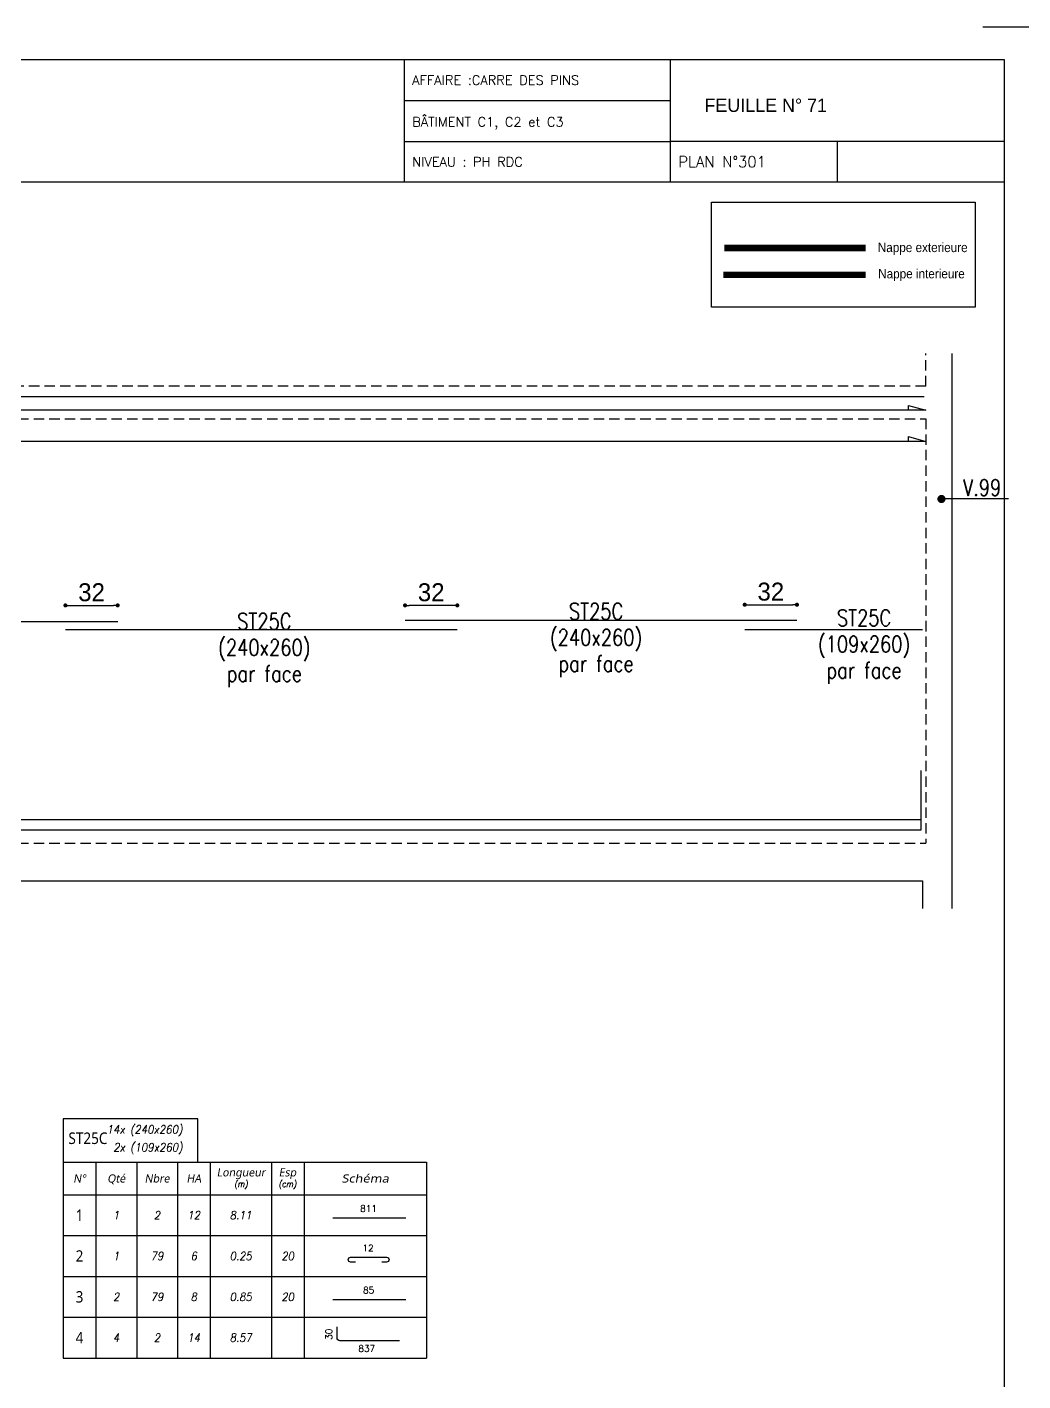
# Model space of a CAD drawing. Header units: metres. Extents: x -5618 to 118954, y -306 to 4637.
# Drawn here: x 66991 to 67601, y 765 to 1594 of the extents above; entities that cross this region are included whole.
import ezdxf
from ezdxf.enums import TextEntityAlignment as Align

# ---------------------------------------------------------------- set-up
doc = ezdxf.new("R2010")
doc.units = ezdxf.units.M
doc.linetypes.add('CACHE', pattern=[9.525, 6.35, -3.175])
for name, color, linetype in [('COTATION', 1, 'Continuous'), ('GO-CARTOUCHE', 7, 'Continuous'), ('GO-FER-HA', 140, 'Continuous'), ('GO-TEXTE-FER', 3, 'Continuous'), ('STR_COTATION', 1, 'Continuous'), ('STR_TS', 22, 'Continuous'), ('STR_TS_TXT', 7, 'Continuous'), ('STR_VOI-POT', 6, 'Continuous')]:
    doc.layers.add(name, color=color, linetype=linetype)
doc.layers.add('Kofragna_forma', color=7, linetype='Continuous', lineweight=70)
doc.styles.add('schéma', font='simplex.shx')
doc.styles.add('Tableau', font='romans.shx', dxfattribs={"width": 0.9, "oblique": 10})
doc.styles.add('Tableau2', font='trebuc.TTF', dxfattribs={"width": 0.9, "oblique": 10})
doc.styles.add('TEXTE TS', font='romans.shx', dxfattribs={"width": 0.7, "oblique": 15})
doc.styles.add('TEXTEBA', font='ARIAL.TTF')
doc.dimstyles.new('COUPE-20', dxfattribs={"dimscale": 0.5, "dimtxt": 22, "dimasz": 5, "dimexe": 0.05, "dimexo": 0, "dimgap": 5, "dimtad": 1, "dimdec": 0, "dimdsep": 46, "dimtxsty": 'Standard', "dimblk1": 'DOT', "dimblk2": 'DOT', "dimsah": 1, "dimcen": 0, "dimdle": 150, "dimclrd": 1, "dimclre": 1, "dimclrt": 7, "dimadec": 0, "dimazin": 0, "dimtfac": 1, "dimtdec": 0, "dimtix": 1, "dimtmove": 2, "dimatfit": 3, "dimldrblk": 'DOT', "dimfxl": 0, "dimtvp": 1, "dimtolj": 1, "dimtzin": 0, "dimarcsym": 0})

# ---------------------------------------------------------------- blocks, each defined once
blk = doc.blocks.new('ime')
at = {"layer": 'COTATION', "const_width": 2.5}
blk.add_lwpolyline([(1.25, 0, -1), (-1.25, 0, -1)], format="xyb", close=True, dxfattribs=at)
at = {"layer": 'COTATION'}
blk.add_lwpolyline([(41.09, 0), (0, 0)], dxfattribs=at)
at = {"layer": 'COTATION', "color": 7, "style": 'TEXTE TS', "width": 0.8}
blk.add_attdef('NAME', (9.08, 2), '', height=10, dxfattribs=at)
blk = doc.blocks.new('Barre libre')
at = {"layer": 'GO-TEXTE-FER'}
for p, q in [((0, 0), (0, -1)), ((0, 0), (8.9, 0)), ((0.8, 0), (0.8, -1)), ((1.8, 0), (1.8, -1)), ((2.8, 0), (2.8, -1)), ((3.6, 0), (3.6, -1)), ((5.1, 0), (5.1, -1)), ((5.9, 0), (5.9, -1)), ((8.9, 0), (8.9, -1)), ((0, -1), (8.9, -1))]:
    blk.add_line(p, q, dxfattribs=at)
at = {"layer": 'GO-TEXTE-FER', "color": 1}
blk.add_line((6.603, -0.563), (8.394, -0.563), dxfattribs=at)
at = {"layer": 'GO-TEXTE-FER', "color": 1, "style": 'Tableau'}
blk.add_attdef('Longueur', text='', height=0.16, dxfattribs=at).set_placement((7.481, -0.336), align=Align.MIDDLE_CENTER)
at = {"layer": 'GO-TEXTE-FER', "style": 'Tableau2', "width": 0.9}
blk.add_attdef('NUMERO', text='', height=0.28, dxfattribs=at).set_placement((0.4, -0.5), align=Align.MIDDLE_CENTER)
at = {"layer": 'GO-TEXTE-FER', "style": 'Tableau', "oblique": 10, "width": 0.9}
for tag, p in [('QUANTITE', (1.3, -0.5)), ('NOMBRE', (2.3, -0.5)), ('NUANCE', (3.2, -0.5)), ('LONGUEUR', (4.35, -0.5)), ('ESPACEMENTS', (5.5, -0.5))]:
    blk.add_attdef(tag, text='', height=0.2, dxfattribs=at).set_placement(p, align=Align.MIDDLE_CENTER)
blk = doc.blocks.new('Désignation')
at = {"layer": 'GO-TEXTE-FER'}
for p, q in [((0, 0.8), (8.9, 0.8)), ((0, 0.8), (0, 0)), ((0.8, 0.8), (0.8, 0)), ((1.8, 0.8), (1.8, 0)), ((2.8, 0.8), (2.8, 0)), ((3.6, 0.8), (3.6, 0)), ((5.1, 0.8), (5.1, 0)), ((5.9, 0.8), (5.9, 0)), ((8.9, 0.8), (8.9, 0)), ((0, 0), (8.9, 0))]:
    blk.add_line(p, q, dxfattribs=at)
at = {"layer": 'GO-TEXTE-FER', "style": 'Tableau2', "oblique": 10}
for s, p in [('N°', (0.4, 0.4)), ('Qté', (1.3, 0.4)), ('Nbre', (2.3, 0.4)), ('HA', (3.2, 0.4)), ('Longueur', (4.356, 0.55)), ('Esp', (5.494, 0.55))]:
    blk.add_text(s, height=0.2, dxfattribs=at).set_placement(p, align=Align.MIDDLE_CENTER)
at = {"layer": 'GO-TEXTE-FER', "color": 7, "style": 'Tableau', "oblique": 10, "width": 0.9}
for s, p in [('(m)', (4.356, 0.265)), ('(cm)', (5.494, 0.265))]:
    blk.add_text(s, height=0.15, dxfattribs=at).set_placement(p, align=Align.MIDDLE_CENTER)
at = {"layer": 'GO-TEXTE-FER', "style": 'Tableau2', "oblique": 10, "width": 1.2}
blk.add_text('Schéma', height=0.2, dxfattribs=at).set_placement((7.4, 0.4), align=Align.MIDDLE_CENTER)
blk = doc.blocks.new('Epingle')
at = {"layer": 'GO-TEXTE-FER'}
for p, q in [((0, 0), (0, -1)), ((0, 0), (8.9, 0)), ((0.8, 0), (0.8, -1)), ((1.8, 0), (1.8, -1)), ((2.8, 0), (2.8, -1)), ((3.6, 0), (3.6, -1)), ((5.1, 0), (5.1, -1)), ((5.9, 0), (5.9, -1)), ((8.9, 0), (8.9, -1)), ((0, -1), (8.9, -1))]:
    blk.add_line(p, q, dxfattribs=at)
at = {"layer": 'GO-TEXTE-FER', "color": 1}
blk.add_lwpolyline([(7.162, -0.65), (7.042, -0.65, -1), (7.042, -0.53), (7.922, -0.53, -1), (7.922, -0.65), (7.802, -0.65)], format="xyb", dxfattribs=at)
at = {"layer": 'GO-TEXTE-FER', "color": 1, "style": 'Tableau'}
blk.add_attdef('Longueur', text='', height=0.16, dxfattribs=at).set_placement((7.469, -0.303), align=Align.MIDDLE_CENTER)
at = {"layer": 'GO-TEXTE-FER', "style": 'Tableau2', "width": 0.9}
blk.add_attdef('NUMERO', text='', height=0.28, dxfattribs=at).set_placement((0.4, -0.5), align=Align.MIDDLE_CENTER)
at = {"layer": 'GO-TEXTE-FER', "style": 'Tableau', "oblique": 10, "width": 0.9}
for tag, p in [('QUANTITE', (1.3, -0.5)), ('NOMBRE', (2.3, -0.5)), ('NUANCE', (3.2, -0.5)), ('LONGUEUR', (4.35, -0.5)), ('ESPACEMENTS', (5.5, -0.5))]:
    blk.add_attdef(tag, text='', height=0.2, dxfattribs=at).set_placement(p, align=Align.MIDDLE_CENTER)
blk = doc.blocks.new('_DOT')
at = {"color": 0, "linetype": 'ByBlock'}
blk.add_line((-0.5, 0), (-1, 0), dxfattribs=at)
at = {"color": 0, "linetype": 'ByBlock', "const_width": 0.5}
blk.add_lwpolyline([(-0.25, 0, 1), (0.25, 0, 1)], format="xyb", close=True, dxfattribs=at)
blk = doc.blocks.new('*D1348')
at = {"layer": 'DEFPOINTS', "color": 0, "lineweight": -3, "ltscale": 4.5}
for p in [(67046.34, 1239.5), (67046.34, 1229.68, 187.69), (67014.34, 1224.46, 187.69)]:
    blk.add_point(p, dxfattribs=at)
at = {"layer": 'STR_COTATION', "color": 1, "lineweight": -2, "ltscale": 4.5}
for p, q in [((67014.34, 1239.52), (67014.34, 1239.52)), ((67016.84, 1239.5), (67043.84, 1239.5)), ((67046.34, 1239.52), (67046.34, 1239.52))]:
    blk.add_line(p, q, dxfattribs=at)
at = {"layer": 'STR_COTATION', "color": 1, "lineweight": -2, "ltscale": 4.5, "xscale": 2.5, "yscale": 2.5, "zscale": 2.5, "rotation": 180}
blk.add_blockref('_DOT', (67014.34, 1239.5), dxfattribs=at)
at = {"layer": 'STR_COTATION', "color": 1, "lineweight": -2, "ltscale": 4.5, "xscale": 2.5, "yscale": 2.5, "zscale": 2.5}
blk.add_blockref('_DOT', (67046.34, 1239.5), dxfattribs=at)
at = {"layer": 'STR_COTATION', "color": 7, "lineweight": -3, "ltscale": 4.5, "insert": (67030.34, 1247.5), "char_height": 11, "attachment_point": 5}
blk.add_mtext('\\A1;32', dxfattribs=at)
blk = doc.blocks.new('*D1349')
at = {"layer": 'DEFPOINTS', "color": 0, "lineweight": -3, "ltscale": 4.5}
for p in [(67222.34, 1239.5), (67222.34, 1230.47, 187.69), (67254.34, 1224.46, 187.69)]:
    blk.add_point(p, dxfattribs=at)
at = {"layer": 'STR_COTATION', "color": 1, "lineweight": -2, "ltscale": 4.5}
for p, q in [((67222.34, 1239.52), (67222.34, 1239.53)), ((67251.84, 1239.5), (67224.84, 1239.5)), ((67254.34, 1239.52), (67254.34, 1239.53))]:
    blk.add_line(p, q, dxfattribs=at)
at = {"layer": 'STR_COTATION', "color": 1, "lineweight": -2, "ltscale": 4.5, "xscale": 2.5, "yscale": 2.5, "zscale": 2.5, "rotation": 180}
blk.add_blockref('_DOT', (67222.34, 1239.5), dxfattribs=at)
at = {"layer": 'STR_COTATION', "color": 1, "lineweight": -2, "ltscale": 4.5, "xscale": 2.5, "yscale": 2.5, "zscale": 2.5}
blk.add_blockref('_DOT', (67254.34, 1239.5), dxfattribs=at)
at = {"layer": 'STR_COTATION', "color": 7, "lineweight": -3, "ltscale": 4.5, "insert": (67238.34, 1247.5), "char_height": 11, "attachment_point": 5}
blk.add_mtext('\\A1;32', dxfattribs=at)
blk = doc.blocks.new('*D1350')
at = {"layer": 'DEFPOINTS', "color": 0, "lineweight": -3, "ltscale": 4.5}
for p in [(67462.34, 1239.88), (67462.34, 1230.47, 187.69), (67430.34, 1224.78, 187.69)]:
    blk.add_point(p, dxfattribs=at)
at = {"layer": 'STR_COTATION', "color": 1, "lineweight": -2, "ltscale": 4.5}
for p, q in [((67430.34, 1239.9), (67430.34, 1239.9)), ((67432.84, 1239.88), (67459.84, 1239.88)), ((67462.34, 1239.9), (67462.34, 1239.9))]:
    blk.add_line(p, q, dxfattribs=at)
at = {"layer": 'STR_COTATION', "color": 1, "lineweight": -2, "ltscale": 4.5, "xscale": 2.5, "yscale": 2.5, "zscale": 2.5, "rotation": 180}
blk.add_blockref('_DOT', (67430.34, 1239.88), dxfattribs=at)
at = {"layer": 'STR_COTATION', "color": 1, "lineweight": -2, "ltscale": 4.5, "xscale": 2.5, "yscale": 2.5, "zscale": 2.5}
blk.add_blockref('_DOT', (67462.34, 1239.88), dxfattribs=at)
at = {"layer": 'STR_COTATION', "color": 7, "lineweight": -3, "ltscale": 4.5, "insert": (67446.34, 1247.88), "char_height": 11, "attachment_point": 5}
blk.add_mtext('\\A1;32', dxfattribs=at)
blk = doc.blocks.new('mrega')
at = {"layer": 'STR_TS_TXT', "style": 'TEXTE TS', "width": 0.8}
for tag, p in [('ST10', (14.48, 0)), ('DIM', (14.48, -16)), ('NOTE', (14.48, -32))]:
    blk.add_attdef(tag, text='', height=10, dxfattribs=at).set_placement(p, align=Align.CENTER)
blk = doc.blocks.new('1cr90')
at = {"layer": 'GO-TEXTE-FER'}
for p, q in [((0, 0), (0, -1)), ((0, 0), (8.9, 0)), ((0.8, 0), (0.8, -1)), ((1.8, 0), (1.8, -1)), ((2.8, 0), (2.8, -1)), ((3.6, 0), (3.6, -1)), ((5.1, 0), (5.1, -1)), ((5.9, 0), (5.9, -1)), ((8.9, 0), (8.9, -1)), ((0, -1), (8.9, -1))]:
    blk.add_line(p, q, dxfattribs=at)
at = {"layer": 'GO-TEXTE-FER', "color": 1}
blk.add_lwpolyline([(8.24, -0.575), (6.78, -0.575, -0.414214), (6.71, -0.505), (6.71, -0.238)], format="xyb", dxfattribs=at)
at = {"layer": 'GO-TEXTE-FER', "color": 1, "style": 'Tableau'}
blk.add_attdef('Crosse gauche', text='', height=0.16, rotation=90, dxfattribs=at).set_placement((6.509, -0.416), align=Align.MIDDLE_CENTER)
at = {"layer": 'GO-TEXTE-FER', "style": 'Tableau2', "width": 0.9}
blk.add_attdef('NUMERO', text='', height=0.28, dxfattribs=at).set_placement((0.4, -0.5), align=Align.MIDDLE_CENTER)
at = {"layer": 'GO-TEXTE-FER', "style": 'Tableau', "oblique": 10, "width": 0.9}
for tag, p in [('QUANTITE', (1.3, -0.5)), ('NOMBRE', (2.3, -0.5)), ('NUANCE', (3.2, -0.5)), ('LONGUEUR', (4.35, -0.5)), ('ESPACEMENTS', (5.5, -0.5))]:
    blk.add_attdef(tag, text='', height=0.2, dxfattribs=at).set_placement(p, align=Align.MIDDLE_CENTER)
at = {"layer": 'GO-TEXTE-FER', "color": 1, "style": 'Tableau'}
blk.add_attdef('LONGUEUR', text='', height=0.16, dxfattribs=at).set_placement((7.437, -0.765), align=Align.MIDDLE_CENTER)

msp = doc.modelspace()

# ---------------------------------------------------------------- linework, layer by layer
for p, q in [((67221.7, 1573.71), (67221.7, 1498.77)), ((67384.67, 1573.74), (67384.67, 1498.77)), ((67221.7, 1548.71), (67384.67, 1548.71)), ((67221.7, 1523.72), (67384.67, 1523.72)), ((67384.67, 1523.74), (67589.52, 1523.74)), ((67487.01, 1523.74), (67487.01, 1498.77))]:
    msp.add_line(p, q)
for points in [[(67609.52, 1560.38), (67609.52, 1593.71), (67576.19, 1593.71)], [(67589.52, 1498.77), (65649.72, 1498.77)]]:
    msp.add_lwpolyline(points)
msp.add_lwpolyline([(65649.72, 1573.71), (65649.72, 213.85), (67589.52, 213.85), (67589.52, 1573.71)], close=True)
at = {"layer": 'COTATION'}
for points, elevation in [([(67530.73, 1359.03), (67530.73, 1362.03), (67541.29, 1359.03), (65973.34, 1359.03), (65983.89, 1362.03), (65983.89, 1359.03)], 281.53), ([(67530.73, 1339.97), (67530.73, 1342.97), (67541.29, 1339.97), (65973.34, 1339.97), (65983.89, 1342.97), (65983.89, 1339.97)], 187.69)]:
    msp.add_lwpolyline(points, dxfattribs=dict(at, elevation=elevation))
at = {"layer": 'GO-TEXTE-FER'}
msp.add_lwpolyline([(67012.96, 898.53), (67095.46, 898.53), (67095.46, 924.96), (67012.96, 924.96)], close=True, dxfattribs=at)
at = {"layer": 'Kofragna_forma', "linetype": 'CACHE', "lineweight": -3}
for p, q in [((67541.29, 1373.79, 187.69), (67541.29, 1393.79, 187.69)), ((67541.29, 1373.79, 187.69), (66766.34, 1373.79, 187.69)), ((66766.34, 1353.79, 187.69), (67541.29, 1353.79, 187.69)), ((67541.29, 1353.79, 187.69), (67541.29, 1093.79, 187.69)), ((66766.34, 1093.79, 187.69), (67541.29, 1093.79, 187.69))]:
    msp.add_line(p, q, dxfattribs=at)
at = {"layer": 'Kofragna_forma', "color": 4, "lineweight": -3}
for p, q in [((67557.38, 1053.79, 187.69), (67557.38, 1393.79, 187.69)), ((65975.34, 1070.79, 187.69), (67539.29, 1070.79, 187.69)), ((67539.29, 1070.79, 187.69), (67539.29, 1053.79, 187.69))]:
    msp.add_line(p, q, dxfattribs=at)
at = {"layer": 'STR_TS', "color": 3}
for p, q in [((66806.34, 1229.68, 187.69), (67046.34, 1229.68, 187.69)), ((67222.34, 1230.47, 187.69), (67462.34, 1230.47, 187.69)), ((67254.34, 1224.46, 187.69), (67014.34, 1224.46, 187.69)), ((67430.34, 1224.78, 187.69), (67539.29, 1224.78, 187.69))]:
    msp.add_line(p, q, dxfattribs=at)
at = {"layer": 'STR_TS', "color": 7}
msp.add_lwpolyline([(67410.01, 1486.45), (67571.55, 1486.45), (67571.55, 1422.16), (67410.01, 1422.16)], close=True, dxfattribs=at)
at = {"layer": 'STR_TS', "linetype": 'CACHE', "ltscale": 2, "const_width": 4}
msp.add_lwpolyline([(67504.43, 1458.45), (67417.87, 1458.45)], dxfattribs=at)
at = {"layer": 'STR_TS', "const_width": 4}
msp.add_lwpolyline([(67504.43, 1442), (67417.31, 1442)], dxfattribs=at)
at = {"layer": 'STR_VOI-POT'}
msp.add_line((67540.34, 1367.28, 187.69), (66729.84, 1367.28, 187.69), dxfattribs=at)
at = {"layer": 'STR_VOI-POT', "elevation": 187.69}
for points in [[(66701.34, 1108.34), (67538.34, 1108.34), (67538.34, 1138.34)], [(66701.34, 1102), (67538.34, 1102), (67538.34, 1132)]]:
    msp.add_lwpolyline(points, dxfattribs=at)

# ---------------------------------------------------------------- block references
at = {"layer": 'COTATION'}
ref = msp.add_blockref('ime', (67550.84, 1304.69, 187.69), dxfattribs=at)
ref.add_attrib('NAME', 'V.99', (67564.11, 1306.69, 187.69), dxfattribs={"color": 7, "height": 10, "style": 'TEXTE TS', "width": 0.8})
at = {"layer": 'GO-FER-HA', "xscale": 25, "yscale": 25, "zscale": 25}
msp.add_blockref('Désignation', (67012.96, 878.53), dxfattribs=at)
at = {"layer": 'GO-TEXTE-FER', "xscale": 25, "yscale": 25, "zscale": 25}
for name, p, values in [('Barre libre', (67012.96, 878.53), {'NUMERO': '1', 'QUANTITE': '1', 'NOMBRE': '2', 'NUANCE': '12', 'Longueur': '811', 'LONGUEUR': '8.11'}), ('Epingle', (67012.96, 853.53), {'NUMERO': '2', 'QUANTITE': '1', 'NOMBRE': '79', 'NUANCE': '6', 'Longueur': '12', 'LONGUEUR': '0.25', 'ESPACEMENTS': '20'}), ('Barre libre', (67012.96, 828.53), {'NUMERO': '3', 'QUANTITE': '2', 'NOMBRE': '79', 'NUANCE': '8', 'Longueur': '85', 'LONGUEUR': '0.85', 'ESPACEMENTS': '20'})]:
    msp.add_blockref(name, p, dxfattribs=at).add_auto_attribs(values)
at = {"layer": 'GO-TEXTE-FER'}
ref = msp.add_blockref('1cr90', (67012.96, 803.53), dxfattribs=dict(at, xscale=25, yscale=25, zscale=25))
ref.add_attrib('NUMERO', '4', dxfattribs={"height": 7, "style": 'Tableau2', "width": 0.9}).set_placement((67022.96, 791.03), align=Align.MIDDLE_CENTER)
ref.add_attrib('QUANTITE', '4', dxfattribs={"height": 5, "style": 'Tableau', "oblique": 10, "width": 0.9}).set_placement((67045.46, 791.03), align=Align.MIDDLE_CENTER)
ref.add_attrib('NOMBRE', '2', dxfattribs={"height": 5, "style": 'Tableau', "oblique": 10, "width": 0.9}).set_placement((67070.46, 791.03), align=Align.MIDDLE_CENTER)
ref.add_attrib('NUANCE', '14', dxfattribs={"height": 5, "style": 'Tableau', "oblique": 10, "width": 0.9}).set_placement((67092.96, 791.03), align=Align.MIDDLE_CENTER)
ref.add_attrib('Crosse gauche', '30', dxfattribs={"color": 1, "height": 4, "rotation": 90, "style": 'Tableau'}).set_placement((67175.67, 793.14), align=Align.MIDDLE_CENTER)
ref.add_attrib('LONGUEUR', '837', dxfattribs={"color": 1, "height": 4, "style": 'Tableau'}).set_placement((67198.87, 784.4), align=Align.MIDDLE_CENTER)
ref.add_attrib('LONGUEUR', '8.57', dxfattribs={"height": 5, "style": 'Tableau', "oblique": 10, "width": 0.9}).set_placement((67121.71, 791.03), align=Align.MIDDLE_CENTER)
at = {"layer": 'STR_TS_TXT'}
for p, values in [((67324.85, 1230.9), {'NOTE': 'par face', 'ST10': 'ST25C', 'DIM': '(240x260)'}), ((67488.98, 1226.83), {'NOTE': 'par face', 'ST10': 'ST25C', 'DIM': '(109x260)'}), ((67121.69, 1224.74), {'NOTE': 'par face', 'ST10': 'ST25C', 'DIM': '(240x260)'})]:
    msp.add_blockref('mrega', p, dxfattribs=at).add_auto_attribs(values)

# ---------------------------------------------------------------- texts
at = {"style": 'schéma'}
for s, height, p in [('AFFAIRE :CARRE DES PINS', 5.8328, (67226.7, 1558.3)), ('BÂTIMENT C1, C2 et C3', 5.8328, (67226.7, 1532.74)), ('NIVEAU : PH RDC', 5.8328, (67226.7, 1508.3)), ('PLAN N°301', 6.666, (67389.67, 1507.89))]:
    msp.add_text(s, height=height, dxfattribs=at).set_placement(p)
at = {"linetype": 'ByBlock', "lineweight": -3, "ltscale": 4.5}
msp.add_text('FEUILLE N° 71', height=8.2, dxfattribs=at).set_placement((67405.67, 1541.72))
at = {"layer": 'GO-CARTOUCHE', "color": 2, "style": 'TEXTEBA', "width": 0.9}
for s, p in [('Nappe exterieure', (67539.36, 1455.9)), ('Nappe interieure', (67538.6, 1439.81))]:
    msp.add_text(s, height=5.7024, dxfattribs=at).set_placement(p, align=Align.CENTER)
at = {"layer": 'GO-TEXTE-FER', "style": 'Tableau', "oblique": 10, "width": 0.9}
for s, p in [('14x (240x260)', (67039.68, 916.02)), ('2x (109x260)', (67043.66, 905.07))]:
    msp.add_text(s, height=5.0562, dxfattribs=at).set_placement(p)
at = {"layer": 'GO-TEXTE-FER', "style": 'Tableau2', "width": 0.9}
msp.add_attdef('ST25C', text='1', height=7.08, dxfattribs=at).set_placement((67028.1, 913.16), align=Align.MIDDLE_CENTER)

# ---------------------------------------------------------------- dimensions: what is measured, and where the dimension line sits
at = {"layer": 'STR_COTATION', "lineweight": -3, "ltscale": 4.5}
for base, p1, p2, picture, middle in [((67046.34, 1239.5), (67014.34, 1224.46, 187.69), (67046.34, 1229.68, 187.69), '*D1348', (67030.34, 1247.5)), ((67222.34, 1239.5), (67254.34, 1224.46, 187.69), (67222.34, 1230.47, 187.69), '*D1349', (67238.34, 1247.5)), ((67462.34, 1239.88), (67430.34, 1224.78, 187.69), (67462.34, 1230.47, 187.69), '*D1350', (67446.34, 1247.88))]:
    dim = msp.add_linear_dim(base=base, p1=p1, p2=p2, dimstyle='COUPE-20', override={"dimfxl": 0.1}, dxfattribs=at)
    dim.commit()
    dim.dimension.update_dxf_attribs({"geometry": picture, "text_midpoint": middle})

doc.saveas('drawing.dxf')
